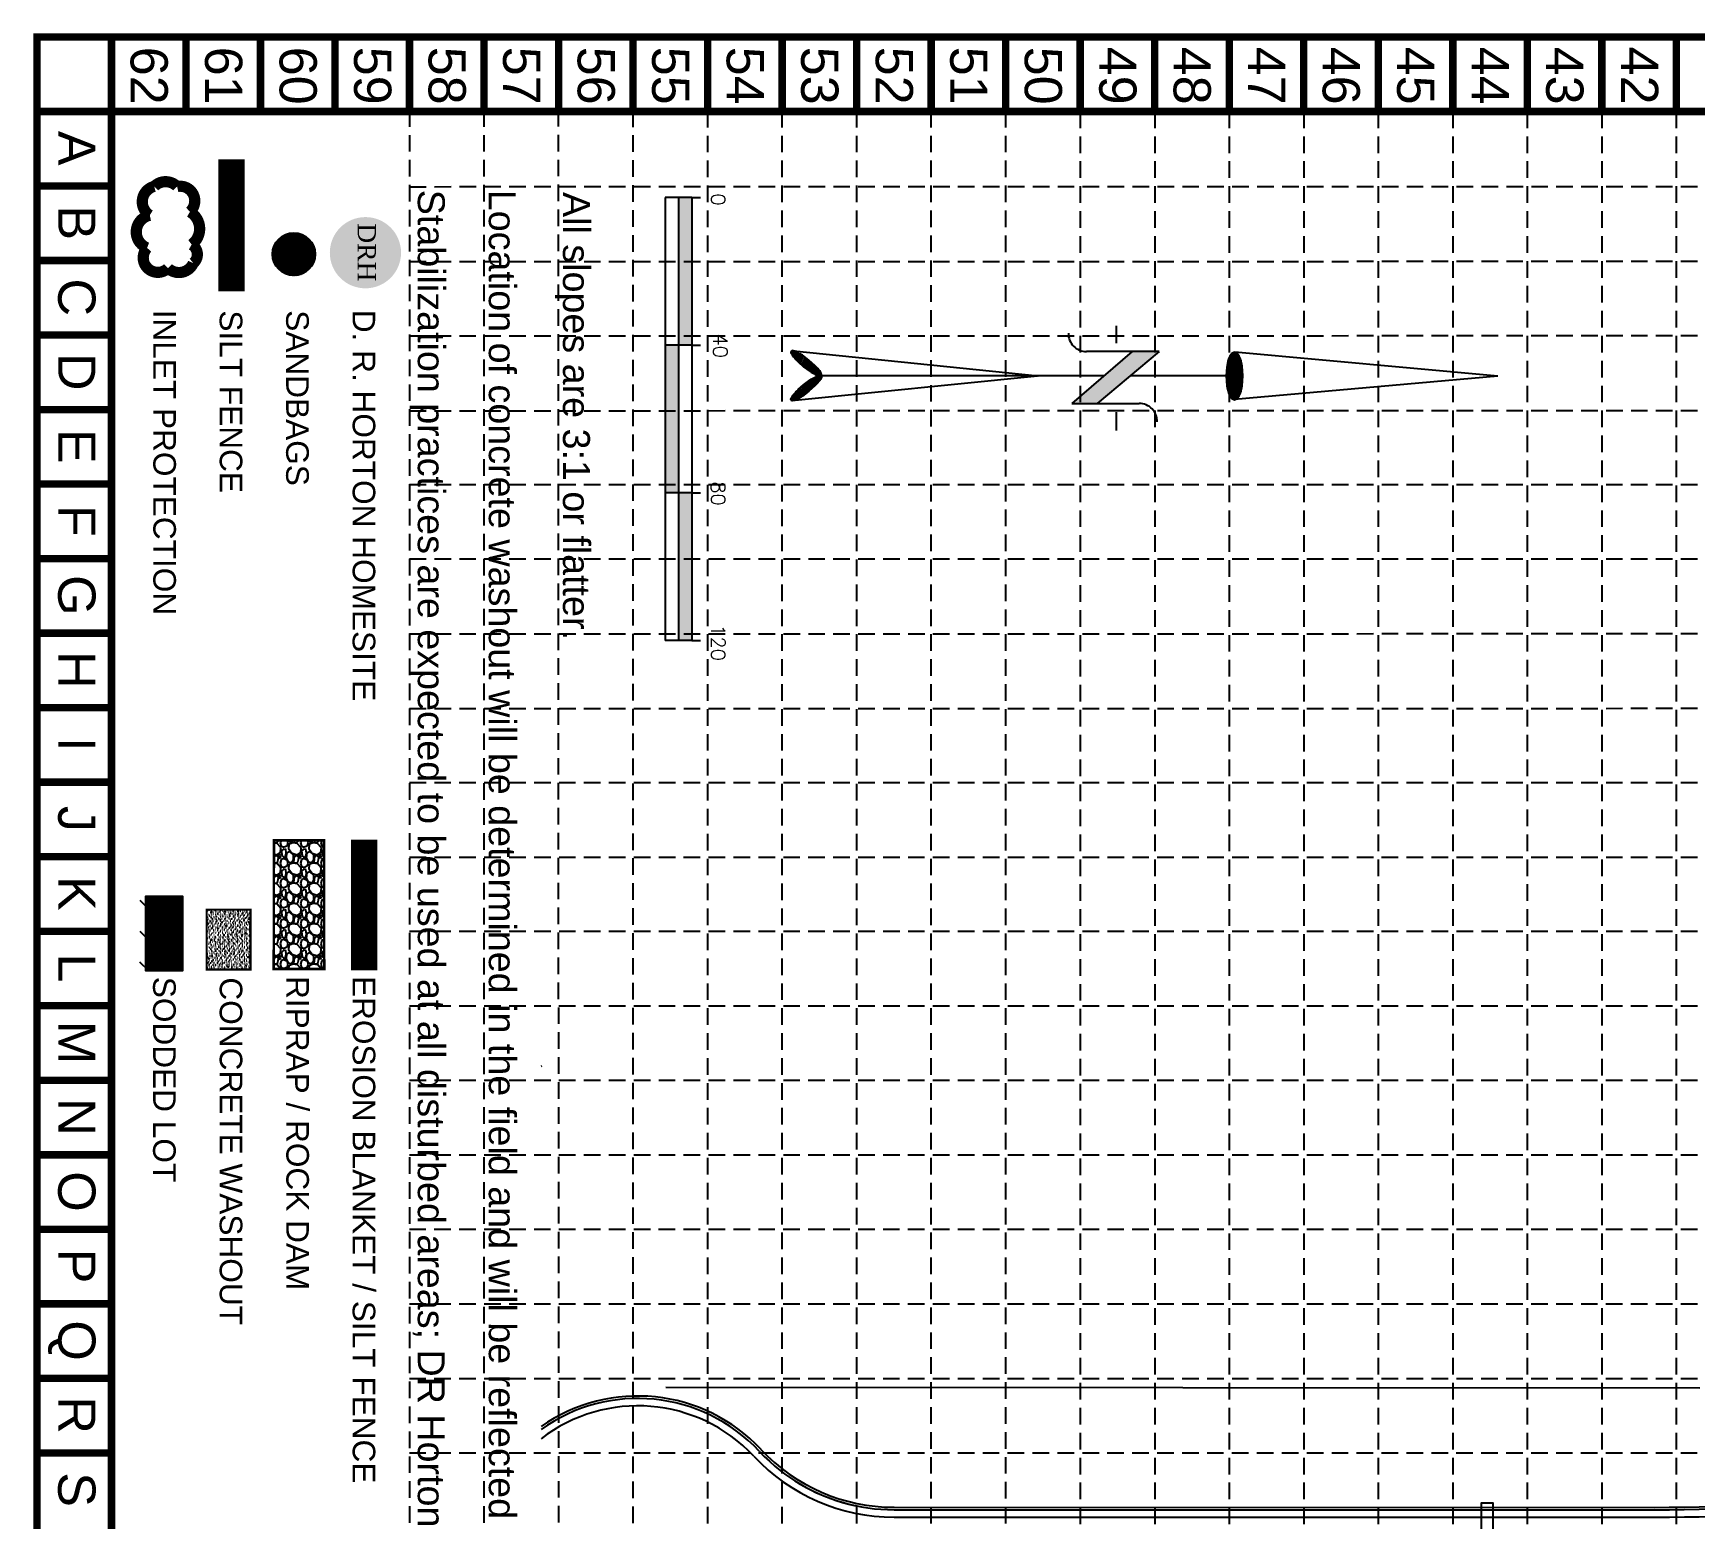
# Model space of a CAD drawing. Header units: inches. Extents: x 4007 to 5300, y 4116 to 4925.
# Drawn here: x 4006.7 to 4456.6, y 4523.2 to 4925.4 of the extents above; entities that cross this region are included whole.
import ezdxf
from ezdxf.enums import TextEntityAlignment as Align

# ---------------------------------------------------------------- set-up
doc = ezdxf.new("R2010")
doc.units = ezdxf.units.IN
doc.header["$LTSCALE"] = 40
doc.header["$MEASUREMENT"] = 0
doc.linetypes.add('ACAD_ISO02W100', pattern=[15, 12, -3])
doc.linetypes.add('HIDDEN', pattern=[0.375, 0.25, -0.125])
for name, color, linetype in [('$-BNDY', 6, 'Continuous'), ('$-LOTS', 4, 'Continuous'), ('BASE', 7, 'Continuous'), ('DEGPSW-W', 170, 'Continuous'), ('DGPSW-XCONC', 45, 'Continuous'), ('GRID', 254, 'HIDDEN'), ('LEGEND', 7, 'Continuous'), ('NARROW', 7, 'Continuous'), ('SANDBAGS', 131, 'Continuous'), ('SODDED LOT', 2, 'Continuous'), ('WATER', 5, 'Continuous')]:
    doc.layers.add(name, color=color, linetype=linetype)
doc.styles.add('DRHorton', font='dutcheb.ttf')
doc.styles.add('L120', font='romans', dxfattribs={"height": 12})
doc.styles.add("L200'", font='ARIAL.TTF', dxfattribs={"height": 0.001969})
doc.styles.get("Standard").update_dxf_attribs({"font": 'ARIAL.TTF'})

# ---------------------------------------------------------------- blocks, each defined once
blk = doc.blocks.new('DRHorton')
h = blk.add_hatch(color=1)
h.paths.add_polyline_path([(78.7, 25.78, 1), (40.43, 25.78, 1)])
h.paths.add_polyline_path([(42.33, 17.91), (76.5, 17.91), (76.5, 34.87), (42.33, 34.87)], flags=24)
at = {"layer": 'BASE', "color": 176, "style": 'DRHorton'}
blk.add_text('DRH', height=9.814, dxfattribs=at).set_placement((59.39, 21.64), align=Align.CENTER)
blk = doc.blocks.new('scale')
h = blk.add_hatch(color=7)
h.paths.add_polyline_path([(1.56, -6.67), (1.56, -3.07), (-38.44, -3.07), (-38.44, -6.67)])
h.paths.add_polyline_path([(1.56, -6.67), (1.56, -10.28), (41.56, -10.28), (41.56, -6.67)])
h.paths.add_polyline_path([(41.56, -3.07), (41.56, -6.67), (81.56, -6.67), (81.56, -3.07)])
at = {"color": 7}
for p, q in [((-38.44, -3.07), (-38.44, -0.67)), ((-38.44, -3.07), (1.56, -3.07)), ((-38.44, -3.07), (-38.44, -10.28)), ((1.56, -3.07), (1.56, -0.67)), ((1.56, -3.07), (81.56, -3.07)), ((1.56, -3.07), (1.56, -10.28)), ((41.56, -3.07), (41.56, -0.67)), ((41.56, -3.07), (41.56, -10.28)), ((81.56, -3.07), (81.56, -0.67)), ((81.56, -3.07), (81.56, -10.28)), ((-38.44, -6.67), (81.56, -6.67)), ((-38.44, -10.28), (1.56, -10.28)), ((1.56, -10.28), (81.56, -10.28))]:
    blk.add_line(p, q, dxfattribs=at)
at = {"color": 7, "style": 'L120'}
for s, p in [('0', (-39.5, 2.19)), ('40', (-1.58, 2.78)), ('80', (38.45, 2.19)), ('120', (77.17, 2.19))]:
    blk.add_text(s, height=3.84, dxfattribs=at).set_placement(p)
blk = doc.blocks.new('North Arrow')
at = {"layer": 'NARROW'}
for p, q in [((32.43, 3.06), (32.43, 4.63)), ((0, 0), (22.36, 2)), ((28.77, -2.09), (34.02, 2.32)), ((36.18, 2.33), (30.46, 2.33)), ((36.16, 2.32), (31.04, -2.09)), ((39.1, 0.01), (59.96, 2.11)), ((0, 0), (22.33, -2.02)), ((31.2, -0.05), (21.66, -0.05)), ((21.66, -0.05), (21.66, -0.05)), ((57.45, -0.05), (33.41, -0.05)), ((59.83, -2.14), (39.04, -0.01)), ((57.69, -0.03), (57.77, -0.01)), ((57.77, -0.05), (57.69, -0.03)), ((28.77, -2.09), (34.95, -2.09)), ((32.43, -4.26), (32.43, -2.8))]:
    blk.add_line(p, q, dxfattribs=at)
blk.add_lwpolyline([(22.36, -2.03), (22.59, -1.93, 0.091577), (22.87, -1.44, 0.048306), (23.03, -0.75), (23.07, -0.01), (23.01, 0.82, 0.048306), (22.87, 1.42, 0.091577), (22.59, 1.91), (22.36, 2.01), (22.14, 1.91, 0.091577), (21.86, 1.42, 0.048306), (21.72, 0.82), (21.66, -0.01), (21.72, -0.83, 0.048306), (21.86, -1.44, 0.091577), (22.14, -1.93)], format="xyb", close=True, dxfattribs=at)
for points in [[(57.46, -0.03), (57.44, 0.08, -0.066818), (57.67, 0.47, -0.03073), (58.01, 0.84), (58.52, 1.29), (59.07, 1.7, -0.03073), (59.5, 1.95, -0.066818), (59.93, 2.1), (60.04, 2.06)], [(60.04, 2.06), (60.05, 1.95, -0.066818), (59.82, 1.56, -0.03073), (59.43, 1.14), (58.97, 0.74), (58.42, 0.33, -0.03073), (57.99, 0.08, -0.036692), (57.76, -0.02)], [(57.46, -0.04), (57.44, -0.15, 0.066818), (57.67, -0.54, 0.03073), (58.01, -0.9), (58.52, -1.36), (59.07, -1.77, 0.03073), (59.5, -2.02, 0.066818), (59.93, -2.17), (60.04, -2.13)], [(60.04, -2.13), (60.05, -2.01, 0.066818), (59.82, -1.63, 0.03073), (59.43, -1.2), (58.97, -0.8), (58.42, -0.4, 0.03073), (57.99, -0.15, 0.036692), (57.76, -0.05)]]:
    blk.add_lwpolyline(points, format="xyb", dxfattribs=at)
for centre, start, end in [((30.46, 3.86), 178.8769, 270), ((34.95, -3.62), 358.8769, 90)]:
    blk.add_arc(centre, 1.53, start, end, dxfattribs=at)
for points in [[(23.07, -0.05), (21.72, 0.82), (23.02, 0.75), (21.85, 1.42)], [(23.02, 0.75), (21.85, 1.42), (22.87, 1.44), (22.14, 1.91)], [(22.87, 1.44), (22.14, 1.91), (22.59, 1.91), (22.36, 2)], [(31.05, -2.09), (36.15, 2.36), (28.75, -2.06), (34.01, 2.36)], [(58.52, 1.3), (59.05, 0.81), (58.7, 1.42), (59.26, 0.99)], [(59.26, 1), (58.69, 1.42), (59.45, 1.15), (59, 1.65)], [(59.45, 1.15), (59, 1.65), (59.62, 1.34), (59.28, 1.82)], [(59.62, 1.34), (59.28, 1.82), (59.81, 1.55), (59.49, 1.95)], [(59.81, 1.55), (59.49, 1.95), (59.93, 1.73), (59.69, 2.04)], [(59.93, 1.73), (59.69, 2.04), (60.05, 1.94), (59.93, 2.1)], [(60.05, 1.94), (59.93, 2.1), (60.04, 2.06)], [(23.03, -0.76), (21.67, -0.05), (23.07, -0.05), (21.72, 0.82)], [(57.44, 0.08), (57.7, -0.01), (57.5, 0.21), (57.77, -0.01)], [(57.45, -0.04), (57.69, -0.02), (57.44, 0.08), (57.7, -0.01)], [(57.5, 0.21), (57.77, -0.01), (57.6, 0.39), (57.94, 0.06)], [(57.6, 0.39), (57.94, 0.06), (57.68, 0.5), (58.07, 0.13)], [(57.68, 0.5), (58.07, 0.13), (57.84, 0.66), (58.29, 0.26)], [(57.84, 0.66), (58.29, 0.26), (58.03, 0.86), (58.52, 0.41)], [(58.03, 0.86), (58.52, 0.41), (58.26, 1.07), (58.73, 0.57)], [(58.26, 1.07), (58.73, 0.57), (58.52, 1.3), (59.05, 0.81)], [(22.87, -1.44), (21.72, -0.87), (23.03, -0.76), (21.67, -0.05)], [(22.58, -1.93), (21.86, -1.45), (22.87, -1.44), (21.72, -0.87)], [(57.44, -0.14), (57.69, -0.02), (57.45, -0.04), (57.69, -0.02)], [(57.46, -0.19), (57.7, -0.03), (57.44, -0.14), (57.69, -0.02)], [(57.53, -0.33), (57.76, -0.05), (57.46, -0.19), (57.7, -0.03)], [(57.63, -0.48), (57.9, -0.1), (57.53, -0.33), (57.76, -0.05)], [(57.78, -0.66), (58.09, -0.2), (57.63, -0.48), (57.9, -0.1)], [(57.97, -0.87), (58.34, -0.35), (57.78, -0.66), (58.09, -0.2)], [(58.24, -1.11), (58.61, -0.54), (57.97, -0.87), (58.34, -0.35)], [(58.61, -1.43), (58.93, -0.77), (58.24, -1.11), (58.61, -0.54)], [(58.91, -1.64), (59.2, -1), (58.61, -1.43), (58.93, -0.77)], [(59.12, -1.79), (59.57, -1.36), (58.92, -1.65), (59.2, -1.01)], [(59.35, -1.93), (59.81, -1.62), (59.12, -1.79), (59.57, -1.36)], [(59.54, -1.32), (59.41, -1.18), (59.21, -1.01)], [(22.36, -2.01), (22.14, -1.93), (22.58, -1.93), (21.86, -1.45)], [(59.58, -2.05), (59.93, -1.79), (59.35, -1.93), (59.81, -1.62)], [(59.78, -2.13), (60.05, -2.01), (59.58, -2.05), (59.93, -1.79)], [(59.92, -2.17), (60.04, -2.13), (59.78, -2.13), (60.05, -2.01)]]:
    blk.add_solid(points, dxfattribs=at)
blk = doc.blocks.new('washout')
at = {"layer": 'BASE'}
h = blk.add_hatch(dxfattribs=at)
h.set_pattern_fill('AR-SAND', color=30, scale=1.29438, style=0)
h.set_pattern_definition([(37.5, (1095.3101, -97.0785), (-0.0815373, 2.494042), [0, -1.9674576, 0, -2.200446, 0, -2.1033675]), (7.5, (1095.31, -97.0785), (2.290764, 3.652929), [0, -1.0613916, 0, -1.7733006, 0, -0.6795495]), (327.5, (1093.718, -97.0785), (4.030883, 0.007325), [0, -0.64719, 0, -2.329884, 0, -3.041793]), (317.5, (1093.718, -97.0785), (3.89107, 1.136046), [0, -0.323595, 0, -1.5273684, 0, -1.747413])])
h.paths.add_polyline_path([(44.3, 0), (44.3, 32.4), (0, 32.4), (0, 0)])
at = {"layer": 'BASE', "color": 30, "linetype": 'ACAD_ISO02W100', "const_width": 1.62}
blk.add_lwpolyline([(0, 0), (44.3, 0), (44.3, 32.4), (0, 32.4)], close=True, dxfattribs=at)

msp = doc.modelspace()

# ---------------------------------------------------------------- hatches: boundary and pattern name
at = {"layer": 'LEGEND', "linetype": 'ACAD_ISO02W100'}
h = msp.add_hatch(dxfattribs=at)
h.set_pattern_fill('GRAVEL', color=240, scale=5.473283, angle=-90, style=0)
h.set_pattern_definition([(138.0128, (3795.42802, 5096.2609), (-49.25955658, 43.7862563), [0.736354, -72.89914]), (94.9697, (3794.8807, 5096.75349), (5.47323567, -65.67940473), [1.263606, -125.09695]), (42.5104, (3794.77123, 5098.01234), (-60.2061632, -54.73278168), [0.890985, -88.20761]), (177.2737, (3793.4029, 5100.14692), (109.46566658, -5.47326145), [1.15069, -113.9185]), (202.8337, (3792.25352, 5100.20165), (65.67937934, 27.36647046), [1.128345, -111.70628]), (267.2737, (3791.2136, 5099.7638), (5.47326145, 109.46566658), [1.15069, -113.9185]), (307.6942, (3791.15886, 5098.6144), (-54.732779966, 71.15272243), [1.52173, -150.651295]), (342.2553, (3792.08932, 5097.41028), (120.41221083, -38.31304164), [1.43667, -142.230495]), (31.4296, (3793.45764, 5096.97242), (71.15265506, 43.78631105), [1.15459, -114.304447]), (85.2364, (3794.44283, 5097.5745), (-5.4732369, -60.2061209), [1.31814, -64.58892]), (132.3974, (3794.5523, 5098.88807), (-60.20607239, 65.67943921), [1.704643, -168.759795]), (48.8141, (3793.34817, 5094.72837), (32.8396848, 38.31299887), [0.581815, -57.59998]), (81.4692, (3793.7313, 5095.16623), (-10.94660979, -71.15267284), [1.1069, -109.5834]), (135, (3793.8955, 5096.261), (-5.473285, 2e-15), [0.77404, -6.96635]), (113.1986, (3794.5523, 5096.644), (10.9465737, -27.3664148), [0.416834, -41.26645]), (201.8014, (3794.3881, 5097.0271), (16.4198512, 5.4732828), [0.58949, -28.885044]), (300.9638, (3793.8408, 5096.8082), (10.9465801, -16.419839), [0.957436, -30.957016]), (71.5651, (3794.3334, 5095.9872), (-5.4732745, -10.946569), [0.69232, -16.61572]), (286.3895, (3794.3881, 5100.20165), (16.41980984, -54.73284451), [0.969866, -96.01696]), (340.3462, (3794.66176, 5099.2712), (-60.20612742, 21.89310698), [0.813664, -80.552543]), (203.1986, (3795.428, 5095.9872), (27.3664148, 10.9465737), [0.833663, -40.84962]), (253.6105, (3794.66176, 5095.65883), (16.41980984, 54.73284451), [0.969866, -96.01696]), (249.444, (3790.99466, 5100.20165), (10.9465446, 27.3664263), [0.935275, -45.82848]), (204.7751, (3790.66626, 5099.32593), (60.20613446, 27.3663735), [0.783654, -77.581836]), (336.8014, (3789.95474, 5095.9325), (27.3664148, -10.9465737), [0.833663, -40.84962]), (287.354, (3790.721, 5095.6041), (-21.8931029, 71.15269328), [0.91749, -90.831456]), (339.444, (3789.95474, 5098.6144), (-27.3664263, 10.9465446), [0.467637, -46.296117]), (11.3099, (3789.9547, 5096.2609), (21.893137, 5.4732703), [0.27908, -27.62929]), (75.9638, (3790.2284, 5096.3156), (-5.4732726, -16.4198527), [1.128345, -21.438577]), (96.009, (3790.50207, 5097.41028), (5.47327951, -54.73283112), [1.04567, -103.52126]), (213.6901, (3793.3482, 5096.8082), (10.946564, 5.4732906), [0.78937, -18.944834]), (263.1572, (3792.69138, 5096.37036), (-10.94661027, -93.045811745), [1.37814, -136.435613]), (330.9454, (3792.5272, 5095.00203), (-38.31298484, 21.89313314), [0.563507, -55.78739]), (360, (3793.02, 5094.7284), (5.473283, 5.473283), [0.328397, -5.144886]), (30.2564, (3790.66626, 5097.51974), (-38.31299618, -21.893105), [0.76037, -75.27691]), (318.0128, (3791.32306, 5097.90287), (49.25955658, -43.7862563), [1.472707, -72.16279]), (270, (3792.4177, 5096.9177), (5.473283, -5.473283), [1.423054, -4.05023]), (235.3048, (3792.4177, 5095.49463), (38.31302986, 54.73280106), [0.865403, -85.6748]), (164.0546, (3791.9251, 5094.7831), (-21.8931337, 5.4732826), [0.79692, -39.049183]), (117.646, (3791.15886, 5095.00203), (-54.7328747, 103.99235877), [1.297524, -128.45508]), (85.4261, (3790.5568, 5096.15142), (5.47325479, 71.15268528), [1.372694, -135.896555])])
h.paths.add_polyline_path([(4071.84, 4706.82), (4071.78, 4671.99), (4085.46, 4671.99), (4085.41, 4706.82)])
at = {"layer": 'LEGEND'}
h = msp.add_hatch(dxfattribs=at)
h.set_pattern_fill('ANSI31', color=2, scale=47.317684, angle=-90, style=0)
h.set_pattern_definition([(315, (4010.5636, 4715.599), (4.18233, 4.18233), [])])
h.paths.add_polyline_path([(4045.63, 4691.61), (4045.03, 4691.61), (4035.55, 4691.61), (4035.55, 4671.61), (4045.63, 4671.61)])
h = msp.add_hatch(dxfattribs=at)
h.set_pattern_fill('ANSI31', color=2, scale=2.365884, angle=-90, style=0)
h.set_pattern_definition([(315, (4012.11556, 4715.5989), (0.2091166, 0.2091166), [])])
h.paths.add_polyline_path([(4047.18, 4691.61), (4046.58, 4691.61), (4037.1, 4691.61), (4037.1, 4671.61), (4047.18, 4671.61)])
at = {"layer": 'SANDBAGS'}
h = msp.add_hatch(dxfattribs=at)
h.set_pattern_fill('ANSI31', color=256, style=0)
edge = h.paths.add_edge_path()
edge.add_arc((4077.24, 4865.56), 5.78, 0, 360)

# ---------------------------------------------------------------- linework, layer by layer
at = {"layer": '$-BNDY', "color": 253}
msp.add_line((4177.96, 4558.8), (4457.96, 4558.57), dxfattribs=at)
at = {"layer": '$-LOTS', "color": 253}
msp.add_line((4144.39, 4645.69), (4144.17, 4645.59), dxfattribs=at)
at = {"layer": 'BASE', "const_width": 2.02}
for points in [[(4007.67, 4117.26), (5299.02, 4117.26), (5299.02, 4924.35), (4007.67, 4924.35)], [(4027.84, 4137.43), (5278.85, 4137.43), (5278.85, 4904.18), (4027.84, 4904.18)]]:
    msp.add_lwpolyline(points, close=True, dxfattribs=at)
for points in [[(4027.84, 4904.18), (4027.84, 4924.35)], [(4048.02, 4904.18), (4048.02, 4924.35)], [(4068.2, 4904.18), (4068.2, 4924.35)], [(4088.38, 4904.18), (4088.38, 4924.35)], [(4108.55, 4904.18), (4108.55, 4924.35)], [(4128.73, 4904.18), (4128.73, 4924.35)], [(4148.91, 4904.18), (4148.91, 4924.35)], [(4169.09, 4904.18), (4169.09, 4924.35)], [(4189.26, 4904.18), (4189.26, 4924.35)], [(4209.44, 4904.18), (4209.44, 4924.35)], [(4229.62, 4904.18), (4229.62, 4924.35)], [(4249.8, 4904.18), (4249.8, 4924.35)], [(4269.97, 4904.18), (4269.97, 4924.35)], [(4290.15, 4904.18), (4290.15, 4924.35)], [(4310.33, 4904.18), (4310.33, 4924.35)], [(4330.51, 4904.18), (4330.51, 4924.35)], [(4350.68, 4904.18), (4350.68, 4924.35)], [(4370.86, 4904.18), (4370.86, 4924.35)], [(4391.04, 4904.18), (4391.04, 4924.35)], [(4411.22, 4904.18), (4411.22, 4924.35)], [(4431.39, 4904.18), (4431.39, 4924.35)], [(4451.57, 4904.18), (4451.57, 4924.35)], [(4027.84, 4904.18), (4007.67, 4904.18)], [(4027.84, 4884), (4007.67, 4884)], [(4027.84, 4863.82), (4007.67, 4863.82)], [(4027.84, 4843.64), (4007.67, 4843.64)], [(4027.84, 4823.47), (4007.67, 4823.47)], [(4027.84, 4803.29), (4007.67, 4803.29)], [(4027.84, 4783.11), (4007.67, 4783.11)], [(4027.84, 4762.93), (4007.67, 4762.93)], [(4027.84, 4742.76), (4007.67, 4742.76)], [(4027.84, 4722.58), (4007.67, 4722.58)], [(4027.84, 4702.4), (4027.84, 4722.58)], [(4027.84, 4702.4), (4007.67, 4702.4)], [(4027.84, 4682.22), (4007.67, 4682.22)], [(4027.84, 4662.05), (4007.67, 4662.05)], [(4027.84, 4641.87), (4007.67, 4641.87)], [(4027.84, 4621.69), (4007.67, 4621.69)], [(4027.84, 4601.52), (4007.67, 4601.52)], [(4027.84, 4581.34), (4007.67, 4581.34)], [(4027.84, 4561.16), (4007.67, 4561.16)], [(4027.84, 4540.98), (4007.67, 4540.98)]]:
    msp.add_lwpolyline(points, dxfattribs=at)
at = {"layer": 'DEGPSW-W', "color": 160}
msp.add_lwpolyline([(4398.83, 4478.15), (4398.84, 4527.45), (4401.84, 4527.45), (4401.83, 4478.15)], close=True, dxfattribs=at)
at = {"layer": 'DGPSW-XCONC', "color": 253}
for p, q in [((4239.76, 4526.26), (4445.65, 4526.24)), ((4239.76, 4525.59), (4445.65, 4525.57)), ((4239.76, 4523.59), (4445.65, 4523.57))]:
    msp.add_line(p, q, dxfattribs=at)
for centre, radius, start, end in [((4170.36, 4510.72), 45.67, 43.0643, 124.9928), ((4170.36, 4510.72), 45, 43.0643, 125.5891), ((4170.36, 4510.72), 43, 43.0643, 127.5199), ((4239.76, 4575.59), 52, 223.0643, 269.995), ((4239.76, 4575.59), 50, 223.0643, 258.5167), ((4239.76, 4575.59), 49.33, 223.0643, 269.995), ((4239.76, 4575.59), 50, 237.492, 269.995)]:
    msp.add_arc(centre, radius, start, end, dxfattribs=at)
at = {"layer": 'DGPSW-XCONC', "color": 7}
for radius in [486.33, 487, 489]:
    msp.add_arc((4445.69, 5012.57), radius, 269.995, 285.1487, dxfattribs=at)
at = {"layer": 'GRID', "color": 253, "linetype": 'HIDDEN', "ltscale": 0.45}
for p, q in [((4108.56, 4904.55), (4108.44, 4138.22)), ((4128.67, 4904.55), (4128.61, 4138.19)), ((4148.8, 4904.62), (4148.94, 4138.27)), ((4169.04, 4904.47), (4168.99, 4138.27)), ((4189.2, 4904.37), (4189.2, 4137.63)), ((4209.37, 4904.37), (4209.37, 4137.63)), ((4229.55, 4904.37), (4229.55, 4137.63)), ((4249.73, 4904.37), (4249.73, 4137.63)), ((4269.91, 4904.37), (4269.91, 4137.63)), ((4290.15, 4904.18), (4290.15, 4137.43)), ((4310.33, 4904.18), (4310.33, 4137.43)), ((4330.51, 4904.18), (4330.51, 4137.43)), ((4350.68, 4904.18), (4350.68, 4137.43)), ((4370.86, 4904.18), (4370.86, 4137.43)), ((4391.04, 4904.18), (4391.04, 4137.43)), ((4411.22, 4904.18), (4411.22, 4137.43)), ((4431.39, 4904.18), (4431.39, 4137.43)), ((4451.57, 4904.18), (4451.57, 4137.43)), ((4108.56, 4883.82), (5278.09, 4883.92)), ((4108.55, 4863.55), (5278.08, 4863.8)), ((4108.55, 4843.44), (5278.03, 4843.62)), ((4108.55, 4823.15), (5278, 4823.47)), ((4108.54, 4803.16), (5278.15, 4803.24)), ((4108.54, 4783.1), (5278.11, 4783.04)), ((4108.54, 4762.77), (5278.04, 4762.88)), ((4108.54, 4742.52), (5278.06, 4742.73)), ((4108.53, 4722.51), (5278.04, 4722.5)), ((4108.53, 4702.27), (5278.04, 4702.3)), ((4108.53, 4682.22), (5278.04, 4682.18)), ((4108.52, 4662.04), (5278.01, 4661.92)), ((4108.52, 4641.87), (5278.85, 4641.87)), ((4108.52, 4621.69), (5278.85, 4621.69)), ((4108.51, 4601.52), (5278.85, 4601.52)), ((4108.51, 4581.34), (5278.85, 4581.34)), ((4108.51, 4561.16), (5278.85, 4561.16)), ((4108.5, 4540.98), (5278.85, 4540.98))]:
    msp.add_line(p, q, dxfattribs=at)
at = {"layer": 'LEGEND', "color": 200, "const_width": 7.11}
msp.add_lwpolyline([(4060.38, 4891.18), (4060.38, 4855.49)], dxfattribs=at)
at = {"layer": 'LEGEND', "color": 170, "ltscale": 100, "const_width": 3.03}
msp.add_lwpolyline([(4049.08, 4877.01, 0.520567), (4049.08, 4877.01, 0.765195), (4045.63, 4883.86, 0.417879), (4039.43, 4883.9, 0.6649), (4038.23, 4876.08, 0.744833), (4037.49, 4867.25, 0.975642), (4043.17, 4861.75, 0.520567), (4050.01, 4863.12, 0.520567), (4049.56, 4868.14, 0.540264), (4049.08, 4877.01)], format="xyb", close=True, dxfattribs=at)
at = {"layer": 'LEGEND', "color": 84, "const_width": 7.11}
msp.add_lwpolyline([(4096.24, 4707), (4096.24, 4671.64)], dxfattribs=at)
at = {"layer": 'LEGEND', "color": 240, "linetype": 'ACAD_ISO02W100', "const_width": 0.684}
msp.add_lwpolyline([(4071.84, 4706.82), (4071.78, 4671.99), (4085.46, 4671.99), (4085.41, 4706.82)], close=True, dxfattribs=at)
at = {"layer": 'LEGEND', "color": 2}
msp.add_lwpolyline([(4046.58, 4691.61), (4037.1, 4691.61), (4037.1, 4671.61), (4047.18, 4671.61), (4047.18, 4691.61)], close=True, dxfattribs=at)
at = {"layer": 'SANDBAGS'}
msp.add_circle((4077.24, 4865.56), 5.78, dxfattribs=at)

# ---------------------------------------------------------------- block references
at = {"layer": 'BASE', "xscale": 3.1875, "yscale": 3.1875, "zscale": 3.1875, "rotation": 180}
msp.add_blockref('North Arrow', (4403.23, 4832.53), dxfattribs=at)
at = {"layer": 'LEGEND', "xscale": 0.365986324158257, "yscale": 0.365986324158257, "zscale": 0.3659863241584043, "rotation": 270}
msp.add_blockref('washout', (4053.64, 4688.06), dxfattribs=at)
at = {"layer": 'SODDED LOT', "xscale": 0.9999959999995554, "yscale": 0.9999959999995554, "zscale": 0.9999960000000001, "rotation": 270}
msp.add_blockref('scale', (4188.02, 4842.48), dxfattribs=at)
at = {"layer": 'WATER', "xscale": 0.5040000000001328, "yscale": 0.5040000000001328, "zscale": 0.504, "rotation": 270}
msp.add_blockref('DRHorton', (4083.62, 4895.96), dxfattribs=at)

# ---------------------------------------------------------------- texts
at = {"layer": 'BASE'}
for s, height, p in [('62', 10.089, (4038.05, 4913.87)), ('61', 10.089, (4058.22, 4913.87)), ('60', 10.089, (4078.4, 4913.87)), ('59', 10.089, (4098.58, 4913.87)), ('58', 10.089, (4118.75, 4913.87)), ('57', 10.089, (4138.93, 4913.87)), ('56', 10.089, (4159.11, 4913.87)), ('55', 10.089, (4179.29, 4913.87)), ('54', 10.089, (4199.46, 4913.87)), ('53', 10.089, (4219.64, 4913.87)), ('52', 10.089, (4239.82, 4913.87)), ('51', 10.089, (4260, 4913.87)), ('50', 10.089, (4280.17, 4913.87)), ('49', 10.089, (4300.35, 4913.87)), ('48', 10.089, (4320.48, 4913.88)), ('47', 10.089, (4340.66, 4913.88)), ('46', 10.089, (4360.83, 4913.88)), ('45', 10.089, (4381.01, 4913.88)), ('44', 10.089, (4401.19, 4913.88)), ('43', 10.089, (4421.37, 4913.88)), ('42', 10.089, (4441.63, 4913.9)), ('A', 10.09, (4018.46, 4894.24)), ('B', 10.09, (4018.46, 4874.06)), ('C', 10.09, (4018.46, 4853.88)), ('D', 10.09, (4018.46, 4833.71)), ('E', 10.09, (4018.46, 4813.53)), ('F', 10.09, (4018.46, 4793.35)), ('G', 10.09, (4018.46, 4773.18)), ('H', 10.09, (4018.46, 4753)), ('I', 10.09, (4018.46, 4732.82)), ('J', 10.09, (4018.46, 4712.64)), ('K', 10.09, (4018.46, 4692.47)), ('L', 10.09, (4018.46, 4672.29)), ('M', 10.09, (4018.46, 4652.11)), ('N', 10.09, (4018.46, 4631.93)), ('O', 10.09, (4018.46, 4611.76)), ('P', 10.09, (4018.46, 4591.58)), ('Q', 10.09, (4018.46, 4571.4)), ('R', 10.09, (4018.46, 4551.22)), ('S', 10.09, (4018.46, 4531.05))]:
    msp.add_text(s, height=height, rotation=270, dxfattribs=at).set_placement(p, align=Align.MIDDLE_CENTER)
at = {"layer": 'BASE', "color": 7, "style": "L200'"}
for s, p in [('Stabilization practices are expected to be used at all disturbed areas; DR Horton lots are the disturbed area.', (4110.79, 4882.99)), ('Location of concrete washout will be determined in the field and will be reflected on this Site Map.', (4130.02, 4882.98)), ('All slopes are 3:1 or flatter.', (4150.1, 4882.37))]:
    msp.add_text(s, height=7.2998, rotation=270, dxfattribs=at).set_placement(p)
at = {"layer": 'LEGEND', "style": "L200'"}
for s, height, p in [('INLET PROTECTION', 6.1247, (4039.17, 4850.52)), ('SILT FENCE', 6.125, (4057.15, 4850.33)), ('SANDBAGS', 6.125, (4075.14, 4850.36)), ('D. R. HORTON HOMESITE', 6.1247, (4093.15, 4850.49)), ('SODDED LOT', 6.125, (4039.11, 4669.89)), ('CONCRETE WASHOUT', 6.1247, (4057.15, 4669.73)), ('RIPRAP / ROCK DAM', 6.1247, (4075.19, 4670.09)), ('EROSION BLANKET / SILT FENCE', 6.1247, (4093.15, 4670.11))]:
    msp.add_text(s, height=height, rotation=270, dxfattribs=at).set_placement(p)

doc.saveas('drawing.dxf')
